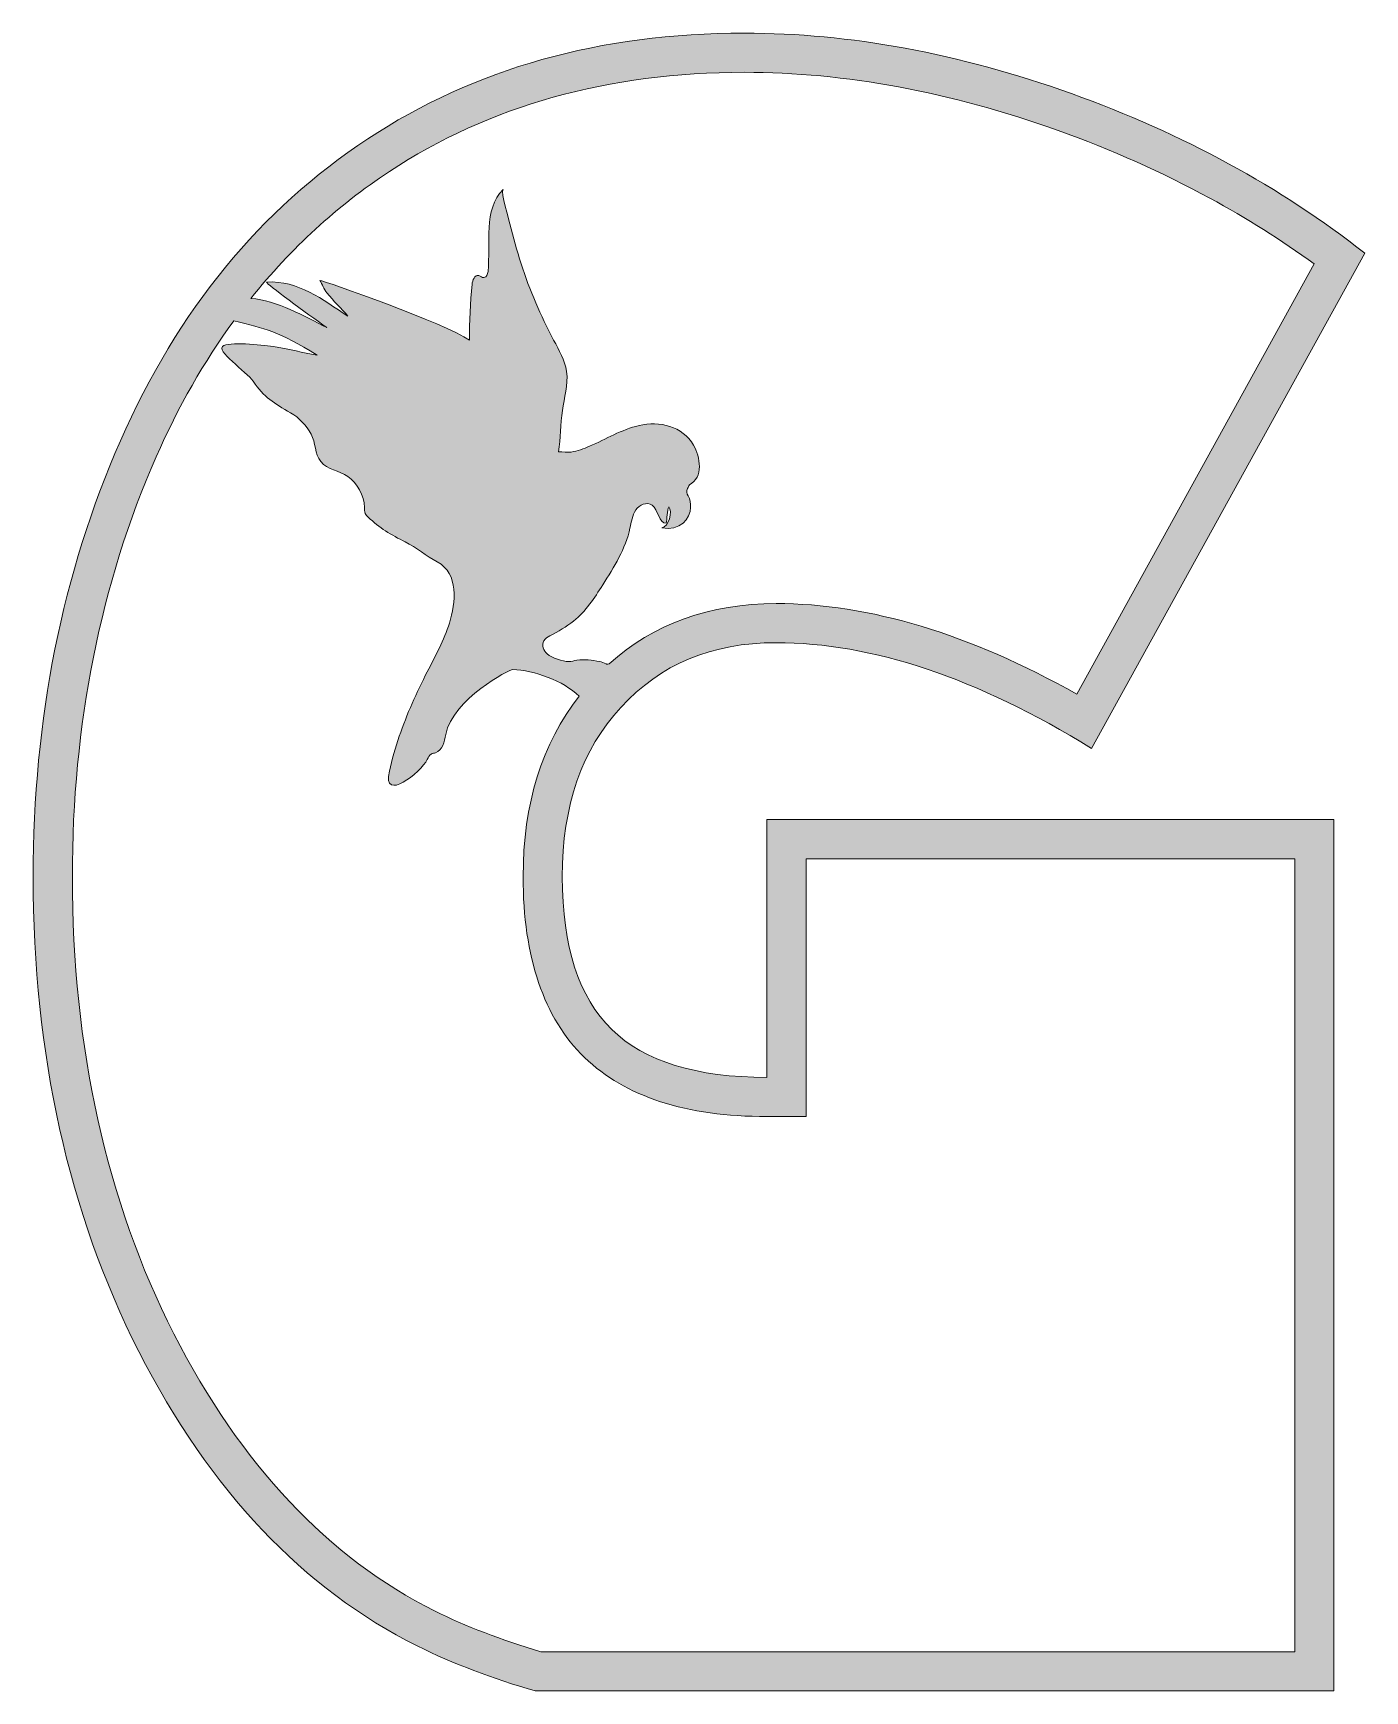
# Model space of a CAD drawing. Header units: millimetres. Extents: x 16 to 686, y -297 to -25.
# Drawn here: x 347.8 to 449.8, y -297.5 to -170.5 of the extents above; entities that cross this region are included whole.
import ezdxf

# ---------------------------------------------------------------- set-up
doc = ezdxf.new("R2010")
doc.units = ezdxf.units.MM
doc.header["$MEASUREMENT"] = 0
doc.layers.add('Layer 3', color=7, linetype='Continuous')

msp = doc.modelspace()

# ---------------------------------------------------------------- hatches: boundary and pattern name
at = {"layer": 'Layer 3'}
h = msp.add_hatch(color=1, dxfattribs=at)
h.dxf.hatch_style = 2
edge = h.paths.add_edge_path()
edge.add_spline(control_points=[(404.03, -250.47), (398.63, -250.47), (394.67, -249.25), (392.14, -246.8), (389.62, -244.35), (388.35, -240.45), (388.35, -235.1), (388.35, -229.65), (389.85, -225.32), (392.85, -222.13), (395.85, -218.82), (399.81, -217.17), (404.74, -217.17), (412.11, -217.17), (420.16, -219.87), (428.9, -225.27), (428.9, -225.27), (449.85, -187.33), (449.85, -187.33), (446.63, -184.8), (443.15, -182.51), (439.41, -180.47), (435.66, -178.43), (431.64, -176.64), (427.36, -175.1), (418.75, -172.01), (410.39, -170.47), (402.3, -170.47), (391.24, -170.47), (381.63, -173.17), (373.45, -178.57), (365.22, -183.97), (358.9, -191.68), (354.49, -201.71), (350.03, -211.85), (347.81, -222.98), (347.81, -235.1), (347.81, -248.71), (350.51, -260.83), (355.9, -271.47), (361.39, -282.16), (368.5, -289.68), (377.24, -294.03), (379.99, -295.4), (383.02, -296.53), (386.27, -297.47), (386.27, -297.47), (447.47, -297.47), (447.47, -297.47), (447.47, -297.47), (447.47, -230.72), (447.47, -230.72), (447.47, -230.72), (404.03, -230.72), (404.03, -230.72), (404.03, -230.72), (404.03, -250.47), (404.03, -250.47)], knot_values=[0, 0, 0, 0, 1, 1, 1, 2, 2, 2, 3, 3, 3, 4, 4, 4, 5, 5, 5, 6, 6, 6, 7, 7, 7, 8, 8, 8, 9, 9, 9, 10, 10, 10, 11, 11, 11, 12, 12, 12, 13, 13, 13, 14, 14, 14, 15, 15, 15, 16, 16, 16, 17, 17, 17, 18, 18, 18, 19, 19, 19, 19], degree=3, periodic=1)
edge = h.paths.add_edge_path()
edge.add_spline(control_points=[(375.1, -181.07), (382.74, -176.03), (391.89, -173.47), (402.3, -173.47), (410.01, -173.47), (418.1, -174.97), (426.34, -177.92), (430.45, -179.4), (434.37, -181.15), (437.97, -183.11), (440.78, -184.64), (443.46, -186.33), (445.97, -188.15), (445.97, -188.15), (427.77, -221.11), (427.77, -221.11), (419.59, -216.5), (411.85, -214.17), (404.74, -214.17), (399.63, -214.17), (395.34, -215.73), (391.94, -218.8), (391.87, -218.8), (391.81, -218.81), (391.74, -218.81), (391.73, -218.8), (391.72, -218.79), (391.71, -218.79), (391.56, -218.69), (391.39, -218.65), (391.21, -218.62), (390.64, -218.51), (390.05, -218.41), (389.47, -218.51), (389.26, -218.54), (389.06, -218.61), (388.85, -218.61), (388.37, -218.62), (387.56, -218.32), (387.2, -218.03), (386.91, -217.79), (386.75, -217.35), (386.94, -217.03), (387.04, -216.85), (387.23, -216.74), (387.41, -216.64), (388.03, -216.29), (388.66, -215.96), (389.22, -215.51), (390.15, -214.77), (390.81, -213.74), (391.45, -212.74), (392.32, -211.37), (393.2, -209.97), (393.54, -208.39), (393.65, -207.91), (393.7, -207.41), (393.98, -207), (394.25, -206.6), (394.84, -206.35), (395.24, -206.63), (395.66, -206.93), (395.8, -208.09), (396.32, -208), (396.36, -207.7), (396.41, -207.03), (396.51, -206.75), (396.83, -207.13), (396.52, -208.27), (395.97, -208.38), (397.38, -208.66), (398.19, -207.64), (398.17, -206.81), (398.17, -206.49), (398.17, -206.19), (398, -205.92), (397.89, -205.75), (397.85, -205.54), (397.95, -205.35), (398, -205.26), (398.04, -205.16), (398.09, -205.07), (399.19, -204.52), (398.92, -202.92), (398.41, -202.04), (397.56, -200.56), (395.8, -200.17), (394.23, -200.53), (392.9, -200.84), (391.7, -201.57), (390.44, -202.12), (389.99, -202.31), (389.52, -202.48), (389.04, -202.56), (388.81, -202.6), (388.38, -202.53), (388.07, -202.55), (388.2, -201.5), (388.23, -200.43), (388.36, -199.38), (388.49, -198.39), (388.83, -197.42), (388.68, -196.39), (388.54, -195.53), (388.1, -194.76), (387.69, -193.99), (386.69, -192.12), (385.85, -190.16), (385.2, -188.14), (384.87, -187.13), (384.58, -186.11), (384.34, -185.08), (384.28, -184.8), (383.62, -182.64), (383.81, -182.44), (382.3, -184.01), (382.86, -186.55), (382.66, -188.73), (382.64, -188.93), (382.56, -189.19), (382.35, -189.2), (382.21, -189.2), (382.09, -189.07), (381.95, -189.04), (381.64, -188.97), (381.47, -189.39), (381.44, -189.71), (381.3, -191.13), (381.23, -192.56), (381.24, -193.98), (379.42, -192.74), (370.1, -189.43), (369.77, -189.41), (369.98, -189.74), (370.07, -190.06), (370.32, -190.37), (370.82, -190.97), (371.4, -191.57), (371.93, -192.15), (369.96, -190.88), (368.14, -189.4), (365.7, -189.54), (365.67, -189.69), (368.76, -191.94), (370.31, -193.02), (368.6, -192.19), (366.49, -190.92), (364.49, -190.79), (367.56, -186.95), (371.1, -183.7), (375.1, -181.07)], knot_values=[0, 0, 0, 0, 1, 1, 1, 2, 2, 2, 3, 3, 3, 4, 4, 4, 5, 5, 5, 6, 6, 6, 7, 7, 7, 8, 8, 8, 9, 9, 9, 10, 10, 10, 11, 11, 11, 12, 12, 12, 13, 13, 13, 14, 14, 14, 15, 15, 15, 16, 16, 16, 17, 17, 17, 18, 18, 18, 19, 19, 19, 20, 20, 20, 21, 21, 21, 22, 22, 22, 23, 23, 23, 24, 24, 24, 25, 25, 25, 26, 26, 26, 27, 27, 27, 28, 28, 28, 29, 29, 29, 30, 30, 30, 31, 31, 31, 32, 32, 32, 33, 33, 33, 34, 34, 34, 35, 35, 35, 36, 36, 36, 37, 37, 37, 38, 38, 38, 39, 39, 39, 40, 40, 40, 41, 41, 41, 42, 42, 42, 43, 43, 43, 44, 44, 44, 45, 45, 45, 46, 46, 46, 47, 47, 47, 48, 48, 48, 49, 49, 49, 50, 50, 50, 50], degree=3, periodic=1)
edge = h.paths.add_edge_path()
edge.add_spline(control_points=[(407.03, -250.47), (407.03, -250.47), (407.03, -233.72), (407.03, -233.72), (407.03, -233.72), (444.47, -233.72), (444.47, -233.72), (444.47, -233.72), (444.47, -294.47), (444.47, -294.47), (444.47, -294.47), (386.7, -294.47), (386.7, -294.47), (383.67, -293.57), (380.93, -292.52), (378.57, -291.35), (370.46, -287.31), (363.73, -280.16), (358.58, -270.11), (353.42, -259.95), (350.81, -248.17), (350.81, -235.1), (350.81, -223.45), (352.97, -212.63), (357.24, -202.92), (358.92, -199.1), (360.9, -195.63), (363.18, -192.51), (365.6, -193.09), (366.6, -193.31), (369.57, -195.14), (368.35, -194.96), (367.56, -194.67), (366.35, -194.5), (365.6, -194.39), (363.16, -194.09), (362.41, -194.41), (361.66, -194.74), (364.19, -196.43), (364.66, -197.13), (365.49, -198.36), (366.28, -198.84), (367.53, -199.56), (368.19, -199.93), (368.75, -200.52), (369.11, -201.19), (369.46, -201.84), (369.37, -202.71), (369.84, -203.29), (370.36, -203.94), (371.27, -203.96), (371.91, -204.43), (372.65, -204.97), (373.17, -205.87), (373.19, -206.8), (373.19, -206.96), (373.18, -207.12), (373.25, -207.26), (373.3, -207.37), (373.39, -207.46), (373.48, -207.55), (374.31, -208.34), (375.27, -208.94), (376.3, -209.44), (377.2, -209.86), (377.93, -210.54), (378.77, -210.98), (380.45, -211.87), (380.17, -214.1), (379.7, -215.67), (379.3, -216.97), (378.63, -218.18), (378.01, -219.39), (377.19, -220.99), (376.44, -222.64), (375.86, -224.34), (375.56, -225.22), (375.3, -226.11), (375.1, -227.02), (374.55, -229.47), (377.52, -227.11), (378.01, -226.11), (378.08, -225.95), (378.16, -225.78), (378.31, -225.7), (378.41, -225.64), (378.53, -225.63), (378.64, -225.6), (379.18, -225.43), (379.31, -224.75), (379.42, -224.2), (379.98, -221.46), (384.31, -219.22), (384.54, -219.23), (386.2, -219.28), (388.44, -220.08), (389.64, -221.27), (386.8, -224.88), (385.35, -229.52), (385.35, -235.1), (385.35, -241.27), (386.94, -245.93), (390.06, -248.95), (393.15, -251.95), (397.85, -253.47), (404.03, -253.47), (404.03, -253.47), (407.03, -253.47), (407.03, -253.47), (407.03, -253.47), (407.03, -250.47), (407.03, -250.47)], knot_values=[0, 0, 0, 0, 1, 1, 1, 2, 2, 2, 3, 3, 3, 4, 4, 4, 5, 5, 5, 6, 6, 6, 7, 7, 7, 8, 8, 8, 9, 9, 9, 10, 10, 10, 11, 11, 11, 12, 12, 12, 13, 13, 13, 14, 14, 14, 15, 15, 15, 16, 16, 16, 17, 17, 17, 18, 18, 18, 19, 19, 19, 20, 20, 20, 21, 21, 21, 22, 22, 22, 23, 23, 23, 24, 24, 24, 25, 25, 25, 26, 26, 26, 27, 27, 27, 28, 28, 28, 29, 29, 29, 30, 30, 30, 31, 31, 31, 32, 32, 32, 33, 33, 33, 34, 34, 34, 35, 35, 35, 36, 36, 36, 37, 37, 37, 37], degree=3, periodic=1)

# ---------------------------------------------------------------- linework, layer by layer
at = {"layer": 'Layer 3', "lineweight": 0}
for points, knots in [([(404.03, -250.47), (398.63, -250.47), (394.67, -249.25), (392.14, -246.8), (389.62, -244.35), (388.35, -240.45), (388.35, -235.1), (388.35, -229.65), (389.85, -225.32), (392.85, -222.13), (395.85, -218.82), (399.81, -217.17), (404.74, -217.17), (412.11, -217.17), (420.16, -219.87), (428.9, -225.27), (428.9, -225.27), (449.85, -187.33), (449.85, -187.33), (446.63, -184.8), (443.15, -182.51), (439.41, -180.47), (435.66, -178.43), (431.64, -176.64), (427.36, -175.1), (418.75, -172.01), (410.39, -170.47), (402.3, -170.47), (391.24, -170.47), (381.63, -173.17), (373.45, -178.57), (365.22, -183.97), (358.9, -191.68), (354.49, -201.71), (350.03, -211.85), (347.81, -222.98), (347.81, -235.1), (347.81, -248.71), (350.51, -260.83), (355.9, -271.47), (361.39, -282.16), (368.5, -289.68), (377.24, -294.03), (379.99, -295.4), (383.02, -296.53), (386.27, -297.47), (386.27, -297.47), (447.47, -297.47), (447.47, -297.47), (447.47, -297.47), (447.47, -230.72), (447.47, -230.72), (447.47, -230.72), (404.03, -230.72), (404.03, -230.72), (404.03, -230.72), (404.03, -250.47), (404.03, -250.47)], [0, 0, 0, 0, 1, 1, 1, 2, 2, 2, 3, 3, 3, 4, 4, 4, 5, 5, 5, 6, 6, 6, 7, 7, 7, 8, 8, 8, 9, 9, 9, 10, 10, 10, 11, 11, 11, 12, 12, 12, 13, 13, 13, 14, 14, 14, 15, 15, 15, 16, 16, 16, 17, 17, 17, 18, 18, 18, 19, 19, 19, 19]), ([(375.1, -181.07), (382.74, -176.03), (391.89, -173.47), (402.3, -173.47), (410.01, -173.47), (418.1, -174.97), (426.34, -177.92), (430.45, -179.4), (434.37, -181.15), (437.97, -183.11), (440.78, -184.64), (443.46, -186.33), (445.97, -188.15), (445.97, -188.15), (427.77, -221.11), (427.77, -221.11), (419.59, -216.5), (411.85, -214.17), (404.74, -214.17), (399.63, -214.17), (395.34, -215.73), (391.94, -218.8), (391.87, -218.8), (391.81, -218.81), (391.74, -218.81), (391.73, -218.8), (391.72, -218.79), (391.71, -218.79), (391.56, -218.69), (391.39, -218.65), (391.21, -218.62), (390.64, -218.51), (390.05, -218.41), (389.47, -218.51), (389.26, -218.54), (389.06, -218.61), (388.85, -218.61), (388.37, -218.62), (387.56, -218.32), (387.2, -218.03), (386.91, -217.79), (386.75, -217.35), (386.94, -217.03), (387.04, -216.85), (387.23, -216.74), (387.41, -216.64), (388.03, -216.29), (388.66, -215.96), (389.22, -215.51), (390.15, -214.77), (390.81, -213.74), (391.45, -212.74), (392.32, -211.37), (393.2, -209.97), (393.54, -208.39), (393.65, -207.91), (393.7, -207.41), (393.98, -207), (394.25, -206.6), (394.84, -206.35), (395.24, -206.63), (395.66, -206.93), (395.8, -208.09), (396.32, -208), (396.36, -207.7), (396.41, -207.03), (396.51, -206.75), (396.83, -207.13), (396.52, -208.27), (395.97, -208.38), (397.38, -208.66), (398.19, -207.64), (398.17, -206.81), (398.17, -206.49), (398.17, -206.19), (398, -205.92), (397.89, -205.75), (397.85, -205.54), (397.95, -205.35), (398, -205.26), (398.04, -205.16), (398.09, -205.07), (399.19, -204.52), (398.92, -202.92), (398.41, -202.04), (397.56, -200.56), (395.8, -200.17), (394.23, -200.53), (392.9, -200.84), (391.7, -201.57), (390.44, -202.12), (389.99, -202.31), (389.52, -202.48), (389.04, -202.56), (388.81, -202.6), (388.38, -202.53), (388.07, -202.55), (388.2, -201.5), (388.23, -200.43), (388.36, -199.38), (388.49, -198.39), (388.83, -197.42), (388.68, -196.39), (388.54, -195.53), (388.1, -194.76), (387.69, -193.99), (386.69, -192.12), (385.85, -190.16), (385.2, -188.14), (384.87, -187.13), (384.58, -186.11), (384.34, -185.08), (384.28, -184.8), (383.62, -182.64), (383.81, -182.44), (382.3, -184.01), (382.86, -186.55), (382.66, -188.73), (382.64, -188.93), (382.56, -189.19), (382.35, -189.2), (382.21, -189.2), (382.09, -189.07), (381.95, -189.04), (381.64, -188.97), (381.47, -189.39), (381.44, -189.71), (381.3, -191.13), (381.23, -192.56), (381.24, -193.98), (379.42, -192.74), (370.1, -189.43), (369.77, -189.41), (369.98, -189.74), (370.07, -190.06), (370.32, -190.37), (370.82, -190.97), (371.4, -191.57), (371.93, -192.15), (369.96, -190.88), (368.14, -189.4), (365.7, -189.54), (365.67, -189.69), (368.76, -191.94), (370.31, -193.02), (368.6, -192.19), (366.49, -190.92), (364.49, -190.79), (367.56, -186.95), (371.1, -183.7), (375.1, -181.07)], [0, 0, 0, 0, 1, 1, 1, 2, 2, 2, 3, 3, 3, 4, 4, 4, 5, 5, 5, 6, 6, 6, 7, 7, 7, 8, 8, 8, 9, 9, 9, 10, 10, 10, 11, 11, 11, 12, 12, 12, 13, 13, 13, 14, 14, 14, 15, 15, 15, 16, 16, 16, 17, 17, 17, 18, 18, 18, 19, 19, 19, 20, 20, 20, 21, 21, 21, 22, 22, 22, 23, 23, 23, 24, 24, 24, 25, 25, 25, 26, 26, 26, 27, 27, 27, 28, 28, 28, 29, 29, 29, 30, 30, 30, 31, 31, 31, 32, 32, 32, 33, 33, 33, 34, 34, 34, 35, 35, 35, 36, 36, 36, 37, 37, 37, 38, 38, 38, 39, 39, 39, 40, 40, 40, 41, 41, 41, 42, 42, 42, 43, 43, 43, 44, 44, 44, 45, 45, 45, 46, 46, 46, 47, 47, 47, 48, 48, 48, 49, 49, 49, 50, 50, 50, 50]), ([(407.03, -250.47), (407.03, -250.47), (407.03, -233.72), (407.03, -233.72), (407.03, -233.72), (444.47, -233.72), (444.47, -233.72), (444.47, -233.72), (444.47, -294.47), (444.47, -294.47), (444.47, -294.47), (386.7, -294.47), (386.7, -294.47), (383.67, -293.57), (380.93, -292.52), (378.57, -291.35), (370.46, -287.31), (363.73, -280.16), (358.58, -270.11), (353.42, -259.95), (350.81, -248.17), (350.81, -235.1), (350.81, -223.45), (352.97, -212.63), (357.24, -202.92), (358.92, -199.1), (360.9, -195.63), (363.18, -192.51), (365.6, -193.09), (366.6, -193.31), (369.57, -195.14), (368.35, -194.96), (367.56, -194.67), (366.35, -194.5), (365.6, -194.39), (363.16, -194.09), (362.41, -194.41), (361.66, -194.74), (364.19, -196.43), (364.66, -197.13), (365.49, -198.36), (366.28, -198.84), (367.53, -199.56), (368.19, -199.93), (368.75, -200.52), (369.11, -201.19), (369.46, -201.84), (369.37, -202.71), (369.84, -203.29), (370.36, -203.94), (371.27, -203.96), (371.91, -204.43), (372.65, -204.97), (373.17, -205.87), (373.19, -206.8), (373.19, -206.96), (373.18, -207.12), (373.25, -207.26), (373.3, -207.37), (373.39, -207.46), (373.48, -207.55), (374.31, -208.34), (375.27, -208.94), (376.3, -209.44), (377.2, -209.86), (377.93, -210.54), (378.77, -210.98), (380.45, -211.87), (380.17, -214.1), (379.7, -215.67), (379.3, -216.97), (378.63, -218.18), (378.01, -219.39), (377.19, -220.99), (376.44, -222.64), (375.86, -224.34), (375.56, -225.22), (375.3, -226.11), (375.1, -227.02), (374.55, -229.47), (377.52, -227.11), (378.01, -226.11), (378.08, -225.95), (378.16, -225.78), (378.31, -225.7), (378.41, -225.64), (378.53, -225.63), (378.64, -225.6), (379.18, -225.43), (379.31, -224.75), (379.42, -224.2), (379.98, -221.46), (384.31, -219.22), (384.54, -219.23), (386.2, -219.28), (388.44, -220.08), (389.64, -221.27), (386.8, -224.88), (385.35, -229.52), (385.35, -235.1), (385.35, -241.27), (386.94, -245.93), (390.06, -248.95), (393.15, -251.95), (397.85, -253.47), (404.03, -253.47), (404.03, -253.47), (407.03, -253.47), (407.03, -253.47), (407.03, -253.47), (407.03, -250.47), (407.03, -250.47)], [0, 0, 0, 0, 1, 1, 1, 2, 2, 2, 3, 3, 3, 4, 4, 4, 5, 5, 5, 6, 6, 6, 7, 7, 7, 8, 8, 8, 9, 9, 9, 10, 10, 10, 11, 11, 11, 12, 12, 12, 13, 13, 13, 14, 14, 14, 15, 15, 15, 16, 16, 16, 17, 17, 17, 18, 18, 18, 19, 19, 19, 20, 20, 20, 21, 21, 21, 22, 22, 22, 23, 23, 23, 24, 24, 24, 25, 25, 25, 26, 26, 26, 27, 27, 27, 28, 28, 28, 29, 29, 29, 30, 30, 30, 31, 31, 31, 32, 32, 32, 33, 33, 33, 34, 34, 34, 35, 35, 35, 36, 36, 36, 37, 37, 37, 37])]:
    msp.add_open_spline(points, degree=3, knots=knots, dxfattribs=at)

doc.saveas('drawing.dxf')
